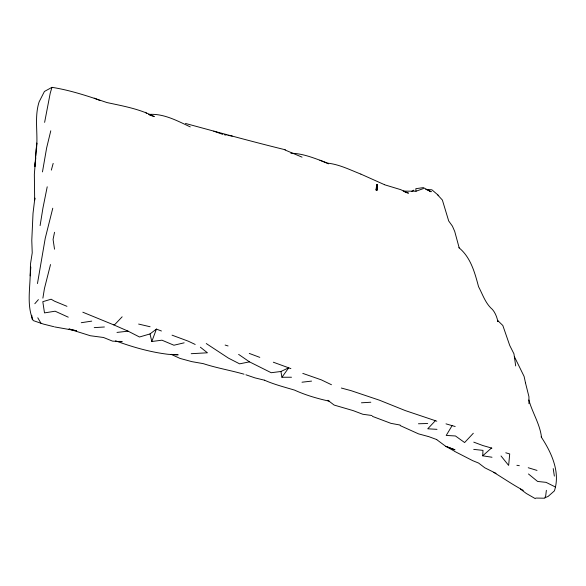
<?xml version="1.0" encoding="UTF-8"?>
<svg xmlns="http://www.w3.org/2000/svg" width="586" height="586" viewBox="0 0 586 586"><rect width="100%" height="100%" fill="white"/><g stroke="black" fill="none" stroke-linecap="round" stroke-linejoin="round"><path stroke-width="0.88" d="M53.744 326.673L43.408 324.08L33.19 320.564C26.978 306.749 29.732 290.729 30.186 275.947L30.479 264.044L32.23 252.83L31.783 240.421L33.021 213.348L34.86 198.112L34.545 200.141M376.981 190.347L377.172 184.524L376.981 190.347L375.926 189.893L376.871 184.378L376.952 189.725L375.926 189.893M30.186 275.86L30.816 267.07M491.998 457.241L482.718 455.813L482.974 450.378L473.715 449.381M35.819 157.737L34.83 166.658L36.764 143.035L35.68 156.14M35.321 162.132L34.347 174.357L34.677 200.287M546.372 490.321L545.749 495.478L544.812 498.21L535.809 498.063M40.104 225.595L42.932 208.081L47.217 186.795M37.46 283.573L45.225 238.356L52.769 208.228M44.624 122.371L50.213 93.225L51.956 87.336C70.767 90.273 88.962 96.485 106.952 102.557C123.023 106.022 139.607 108.923 154.294 116.607L149.379 114.988M42.888 298.135L44.433 288.583L50.521 264.535M545.112 497.646L548.108 496.43L554.415 490.863C560.612 471.972 551.389 452.392 541.112 436.804M42.463 171.91L46.638 147.906L50.784 130.795M36.669 148.522L36.339 150.199C38.346 134.165 34.083 117.522 39.108 101.898L44.419 91.467L51.956 87.336M54.535 232.276L53.07 239.432L54.527 249.197M51.334 170.116L53.172 163.399M184.143 342.825L173.917 345.227L161.948 340.188L151.818 341.499L156.418 329.098L161.436 331.009M455.183 426.52L452.099 425.641L446.217 435.442L455.454 435.969L464.61 442.547L473.312 433.252M291.498 377.23L281.939 377.267L288.708 367.818L290.883 368.631M34.823 303.716L38.398 299.622M436.797 421.195L435.376 420.704L427.743 428.791L436.988 429.348M122.144 316.814L115.024 324.307L113.801 324.9L82.824 312.206M482.718 455.813L491.486 448.012L491.91 448.165M113.801 324.9L128.07 331.156L139.497 336.994L150.016 333.939L156.418 329.098M411.489 191.497L413.841 190.128M238.612 354.376L249.482 361.855L271.215 372.718L280.906 371.487L288.708 367.818L273.325 362.214M127.323 331.442L128.07 331.156L116.988 332.423M403.234 191.124L416.031 191.219L423.444 188.553M249.482 361.855L239.608 363.84L228.489 358.156L206.25 343.543M81.264 322.71L91.724 321.121M302.002 382.211L311.569 381.105M290.861 153.239C303.409 153.386 315.576 158.725 327.296 162.974L327.721 163.142C339.433 164.461 349.996 169.852 360.815 174.086M94.229 327.633L104.403 326.988M361.437 402.802L370.813 402.238M191.219 353.702L207.429 352.794L200.361 347.183M418.448 423.773L427.692 423.502M148.595 114.446C163.472 113.252 177.184 120.804 190.252 126.884M425.729 189.366L431.911 189.813L438.716 195.629M178.312 354.852L168.197 354.31C150.162 352.149 132.48 347.051 115.523 340.818M177.411 354.794L171.141 354.362L180.1 358.442L191.79 361.628L203.313 363.65C216.688 368.023 230.54 370.367 244.047 374.198M372.029 415.518L362.851 414.28L353.16 410.618L334.13 405.065L327.911 400.319M329.603 401.271C317.678 398.641 305.724 395.22 294.56 390.115C284.415 387.068 274.109 384.482 264.403 380.153M119.705 341.323L122.196 341.711L112.512 341.118L103.517 337.492L90.325 335.734L69.089 329.068M224.497 134.817L226.218 135.095M227.939 135.381L232.246 136.077M54.527 326.9L76.458 330.768L69.082 328.988M516.874 465.284L519.328 465.709M400.106 425.048L390.95 423.356L372.396 416.353M138.618 324.065L150.089 326.746M264.271 380.138L255.064 377.911L245.9 374.784M405.014 192.237L408.493 193.153L400.634 189.63L384.892 184.861M341.345 388.035L351.102 390.672L379.413 400.187L405.322 410.596L435.376 420.704M185.432 123.441C218.717 132.429 251.936 141.614 285.397 149.804M427.699 436.343L418.529 433.867L400.187 425.59M491.486 448.012L482.915 445.565L473.766 442.144M446.012 423.854L452.099 425.641M505.784 452.788L509.71 453.952L508.641 465.409L501.023 455.967M429.523 191.234L431.098 191.71L423.334 187.615L415.811 188.692L416.031 191.219M528.228 467.731L537.01 470.419M225.141 345.059L228.079 345.96M213.78 131.176L222.812 134.384M259.81 357.372L249.27 353.417M302.794 373.392L321.326 379.86L331.471 384.738M428.22 436.423L436.768 439.581M445.741 446.327L454.992 449.821L445.726 446.312L454.165 451M172.05 335.17L188.223 341.162L195.189 344.451M94.214 98.148L99.942 100.492M66.951 306.324L54.549 301.197L51.114 299.212L42.807 301.68L44.492 312.895L55.135 311.203L68.247 317.173M302.039 157.158L285.008 149.987M384.599 184.729L360.903 174.123M319.89 160.22L328.46 163.838M454.626 451.381L472.712 460.662L478.615 463.072L484.812 467.804L496.02 473.356M426.535 189.6L431.098 191.71M493.844 472.441C503.652 478.432 513.175 484.937 523.291 490.401M535.34 498.664L526.272 493.441L520.427 489.068M437.808 195.072L442.371 200.031L448.693 220.959L452.429 226.167L454.736 231.485L459.175 247.871M436.665 439.603L445.558 446.195M528.462 473.971L537.611 481.458L546.064 482.351L555.367 486.988M145.416 112.263L146.581 113.354M458.911 247.702C470.719 257.305 474.799 272.644 478.55 286.679C482.739 294.568 485.464 303.57 492.474 309.489C495.368 312.983 496.987 317.224 497.888 321.633L497.836 320.645L502.825 325.486L509.725 345.44L513.951 353.841L515.695 365.935M37.79 317.795L40.991 323.282M514.493 356.874L524.089 376.402L525.481 382.79M525.539 383.105L528.946 396.722L528.946 403.681M150.016 333.939L151.818 341.499M541.471 437.01C539.831 423.817 532.3 412.573 528.865 399.996M280.906 371.487L281.939 377.267M553.221 468.58L554.363 476.11M31.747 315.246L32.157 319.275"/></g></svg>
